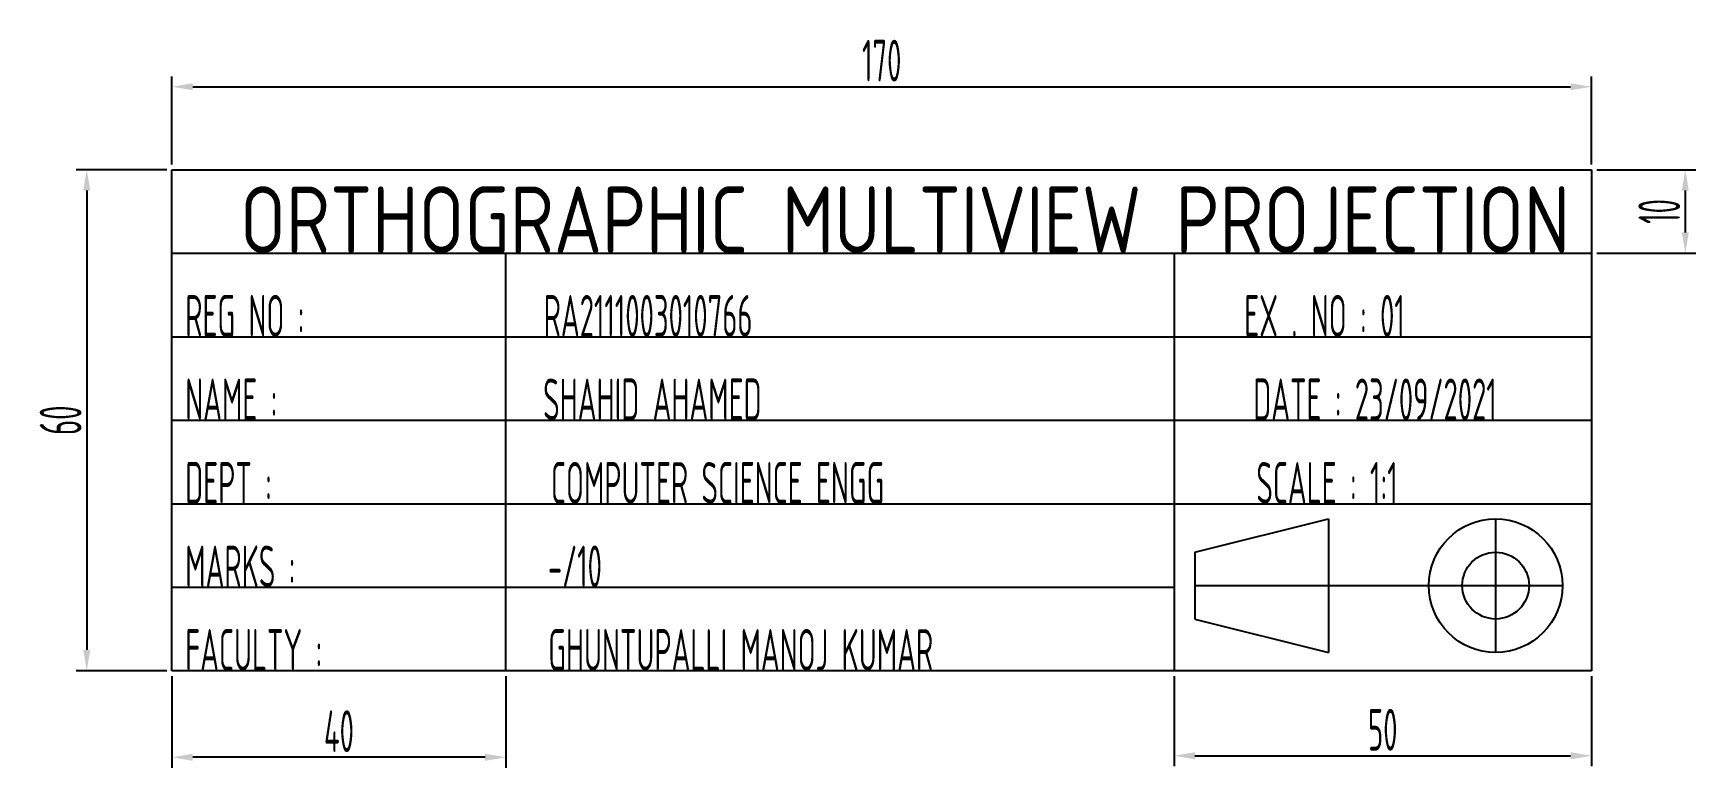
# Model space of a CAD drawing. Header units: millimetres. Extents: x 52 to 251, y 79 to 167.
import ezdxf

# ---------------------------------------------------------------- set-up
doc = ezdxf.new("R2010")
doc.units = ezdxf.units.MM
doc.styles.get("Standard").update_dxf_attribs({"font": 'isocpeur.ttf', "width": 0.5, "height": 5})
doc.dimstyles.new('ISO-25', dxfattribs={"dimtxt": 2.5, "dimasz": 2.5, "dimexe": 1.25, "dimexo": 0.625, "dimtad": 1, "dimtxsty": 'Standard', "dimcen": 2.5, "dimadec": 0, "dimazin": 0, "dimtfac": 1, "dimtmove": 0, "dimatfit": 3, "dimfxl": 1, "dimarcsym": 0})

# ---------------------------------------------------------------- blocks, each defined once
blk = doc.blocks.new('*D2')
at = {"color": 0, "lineweight": -2, "transparency": 16777216}
for p, q in [((68.18, 150.38), (57.36, 150.38)), ((58.61, 147.88), (58.61, 92.88)), ((68.18, 90.38), (57.36, 90.38))]:
    blk.add_line(p, q, dxfattribs=at)
at = {"color": 0, "transparency": 16777216}
for points in [[(58.19, 147.88), (59.03, 147.88), (58.61, 150.38)], [(58.19, 92.88), (59.03, 92.88), (58.61, 90.38)]]:
    blk.add_solid(points, dxfattribs=at)
at = {"layer": 'Defpoints', "color": 0, "transparency": 16777216}
for p in [(68.81, 150.38), (58.61, 90.38), (68.81, 90.38)]:
    blk.add_point(p, dxfattribs=at)
at = {"color": 0, "transparency": 16777216, "insert": (55.48, 120.38), "char_height": 5, "attachment_point": 5, "rotation": 90}
blk.add_mtext('60', dxfattribs=at)
blk = doc.blocks.new('*D3')
at = {"color": 0, "lineweight": -2, "transparency": 16777216}
for p, q in [((68.81, 151), (68.81, 161.56)), ((238.81, 151), (238.81, 161.56)), ((71.31, 160.31), (236.31, 160.31))]:
    blk.add_line(p, q, dxfattribs=at)
at = {"color": 0, "transparency": 16777216}
for points in [[(71.31, 160.73), (71.31, 159.9), (68.81, 160.31)], [(236.31, 160.73), (236.31, 159.9), (238.81, 160.31)]]:
    blk.add_solid(points, dxfattribs=at)
at = {"layer": 'Defpoints', "color": 0, "transparency": 16777216}
for p in [(238.81, 160.31), (68.81, 150.38), (238.81, 150.38)]:
    blk.add_point(p, dxfattribs=at)
at = {"color": 0, "transparency": 16777216, "insert": (153.81, 163.44), "char_height": 5, "attachment_point": 5}
blk.add_mtext('170', dxfattribs=at)
blk = doc.blocks.new('*D4')
at = {"color": 0, "lineweight": -2, "transparency": 16777216}
for p, q in [((239.43, 150.38), (251.29, 150.38)), ((250.04, 147.88), (250.04, 142.88)), ((239.43, 140.38), (251.29, 140.38))]:
    blk.add_line(p, q, dxfattribs=at)
at = {"color": 0, "transparency": 16777216}
for points in [[(249.62, 147.88), (250.46, 147.88), (250.04, 150.38)], [(249.62, 142.88), (250.46, 142.88), (250.04, 140.38)]]:
    blk.add_solid(points, dxfattribs=at)
at = {"layer": 'Defpoints', "color": 0, "transparency": 16777216}
for p in [(238.81, 150.38), (238.81, 140.38), (250.04, 140.38)]:
    blk.add_point(p, dxfattribs=at)
at = {"color": 0, "transparency": 16777216, "insert": (246.92, 145.38), "char_height": 5, "attachment_point": 5, "rotation": 90}
blk.add_mtext('10', dxfattribs=at)
blk = doc.blocks.new('*D8')
at = {"color": 0, "lineweight": -2, "transparency": 16777216}
for p, q in [((188.81, 89.75), (188.81, 78.95)), ((238.81, 89.75), (238.81, 78.95)), ((191.31, 80.2), (236.31, 80.2))]:
    blk.add_line(p, q, dxfattribs=at)
at = {"color": 0, "transparency": 16777216}
for points in [[(191.31, 80.62), (191.31, 79.78), (188.81, 80.2)], [(236.31, 80.62), (236.31, 79.78), (238.81, 80.2)]]:
    blk.add_solid(points, dxfattribs=at)
at = {"layer": 'Defpoints', "color": 0, "transparency": 16777216}
for p in [(188.81, 90.38), (238.81, 90.38), (238.81, 80.2)]:
    blk.add_point(p, dxfattribs=at)
at = {"color": 0, "transparency": 16777216, "insert": (213.81, 83.32), "char_height": 5, "attachment_point": 5}
blk.add_mtext('50', dxfattribs=at)
blk = doc.blocks.new('*D9')
at = {"color": 0, "lineweight": -2, "transparency": 16777216}
for p, q in [((68.81, 89.75), (68.81, 78.77)), ((108.81, 89.75), (108.81, 78.77)), ((106.31, 80.02), (71.31, 80.02))]:
    blk.add_line(p, q, dxfattribs=at)
at = {"color": 0, "transparency": 16777216}
for points in [[(71.31, 80.44), (71.31, 79.6), (68.81, 80.02)], [(106.31, 80.44), (106.31, 79.6), (108.81, 80.02)]]:
    blk.add_solid(points, dxfattribs=at)
at = {"layer": 'Defpoints', "color": 0, "transparency": 16777216}
for p in [(68.81, 90.38), (108.81, 90.38), (68.81, 80.02)]:
    blk.add_point(p, dxfattribs=at)
at = {"color": 0, "transparency": 16777216, "insert": (88.81, 83.14), "char_height": 5, "attachment_point": 5}
blk.add_mtext('40', dxfattribs=at)

msp = doc.modelspace()

# ---------------------------------------------------------------- linework, layer by layer
for p, q in [((68.81, 150.38), (238.81, 150.38)), ((68.81, 90.38), (68.81, 150.38)), ((238.81, 150.38), (238.81, 90.38)), ((68.81, 140.38), (238.81, 140.38)), ((108.81, 90.38), (108.81, 140.38)), ((188.81, 140.38), (188.81, 90.38)), ((68.81, 130.38), (238.81, 130.38)), ((68.81, 120.38), (238.81, 120.38)), ((68.81, 110.38), (238.81, 110.38)), ((191.324, 104.58), (207.324, 108.58)), ((207.324, 108.58), (207.324, 92.58)), ((227.324, 108.58), (227.324, 92.58)), ((191.324, 104.58), (191.324, 96.58)), ((68.81, 100.38), (188.81, 100.38)), ((191.324, 100.58), (235.324, 100.58)), ((191.324, 96.58), (207.324, 92.58)), ((238.81, 90.38), (68.81, 90.38))]:
    msp.add_line(p, q)
for radius in [8, 4]:
    msp.add_circle((227.324, 100.58), radius)

# ---------------------------------------------------------------- texts
for s, height, width, p in [('  ORTHOGRAPHIC MULTIVIEW PROJECTION', 8, 0.8, (68.81, 140.38)), (' REG NO :                  RA2111003010766                                     EX . NO : 01', 5, 0.5, (68.81, 130.38)), (' NAME :                    SHAHID AHAMED                                     DATE : 23/09/2021', 5, 0.5, (68.81, 120.38)), (' DEPT :                     COMPUTER SCIENCE ENGG                            SCALE : 1:1', 5, 0.5, (68.81, 110.38)), (' MARKS :                   -/10', 5, 0.5, (68.81, 100.38)), (' FACULTY :                 GHUNTUPALLI MANOJ KUMAR', 5, 0.5, (68.81, 90.38))]:
    msp.add_text(s, height=height, dxfattribs=dict(width=width)).set_placement(p)

# ---------------------------------------------------------------- dimensions: what is measured, and where the dimension line sits
for base, p1, p2, picture, middle in [((238.81, 160.314), (68.81, 150.38), (238.81, 150.38), '*D3', (153.81, 163.439)), ((68.81, 80.019), (108.81, 90.38), (68.81, 90.38), '*D9', (88.81, 83.144)), ((238.81, 80.2), (188.81, 90.38), (238.81, 90.38), '*D8', (213.81, 83.325))]:
    dim = msp.add_linear_dim(base=base, p1=p1, p2=p2, dimstyle='ISO-25')
    dim.commit()
    dim.dimension.update_dxf_attribs({"geometry": picture, "text_midpoint": middle})
for base, p1, p2, picture, middle in [((58.609, 90.38), (68.81, 150.38), (68.81, 90.38), '*D2', (55.484, 120.38)), ((250.04, 140.38), (238.81, 150.38), (238.81, 140.38), '*D4', (246.915, 145.38))]:
    dim = msp.add_linear_dim(base=base, p1=p1, p2=p2, angle=90, dimstyle='ISO-25')
    dim.commit()
    dim.dimension.update_dxf_attribs({"geometry": picture, "text_midpoint": middle})

doc.saveas('drawing.dxf')
